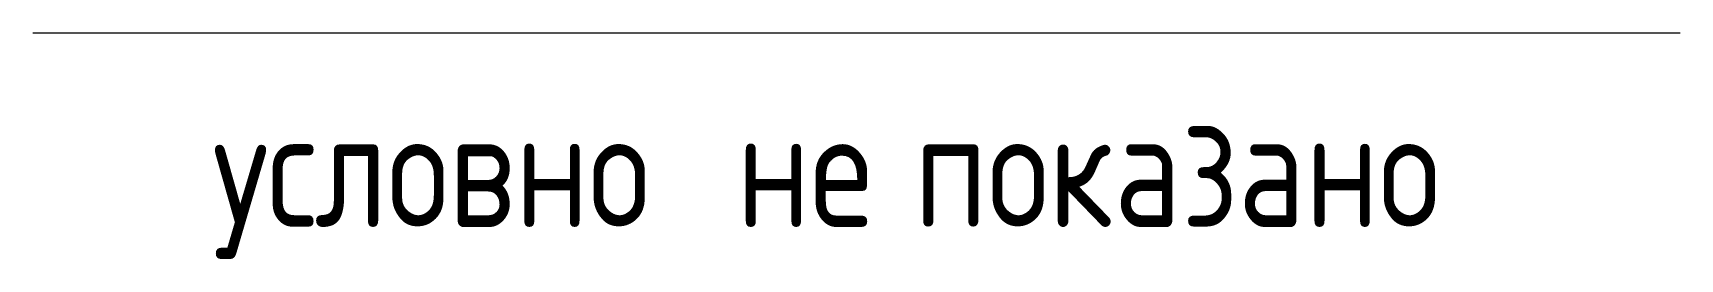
# Model space of a CAD drawing. Header units: millimetres. Extents: x 2384 to 38512, y -3571 to 48684.
# Drawn here: x 25626 to 26326, y 22287 to 22383 of the extents above; entities that cross this region are included whole.
import ezdxf

# ---------------------------------------------------------------- set-up
doc = ezdxf.new("R2010")
doc.units = ezdxf.units.MM
doc.layers.add('AA_Vinoska', color=7, linetype='Continuous', lineweight=9)
doc.styles.add('GOST Common', font='GOST Common.ttf', dxfattribs={"width": 0.85, "height": 50})

# ---------------------------------------------------------------- blocks, each defined once
blk = doc.blocks.new('010_Текст с выноской - Текст 2 строки-3893840-Сечение 9')
at = {"layer": 'AA_Vinoska'}
blk.add_line((-6383, 23208.08), (-5683, 23208.08), dxfattribs=at)

msp = doc.modelspace()

# ---------------------------------------------------------------- block references
at = {"layer": 'AA_Vinoska'}
msp.add_blockref('010_Текст с выноской - Текст 2 строки-3893840-Сечение 9', (32008.813, -825.1684), dxfattribs=at)

# ---------------------------------------------------------------- texts
at = {"layer": 'AA_Vinoska', "char_height": 50, "attachment_point": 1, "style": 'GOST Common'}
for s, insert, width in [('\\fGOST Common|b0|i0|c204|p34|;\\W.85; ', (25910.2355, 22350.562), 17.717294), ('\\fGOST Common|b0|i0|c204|p34|;\\W.85; ', (25985.5756, 22350.562), 17.717294), ('показано', (26000.1938, 22350.562), 299.831125), ('условно', (25702.2068, 22350.562), 252.130719), ('не', (25924.8537, 22350.562), 73.594912)]:
    msp.add_mtext(s, dxfattribs=dict(at, insert=insert, width=width))

doc.saveas('drawing.dxf')
